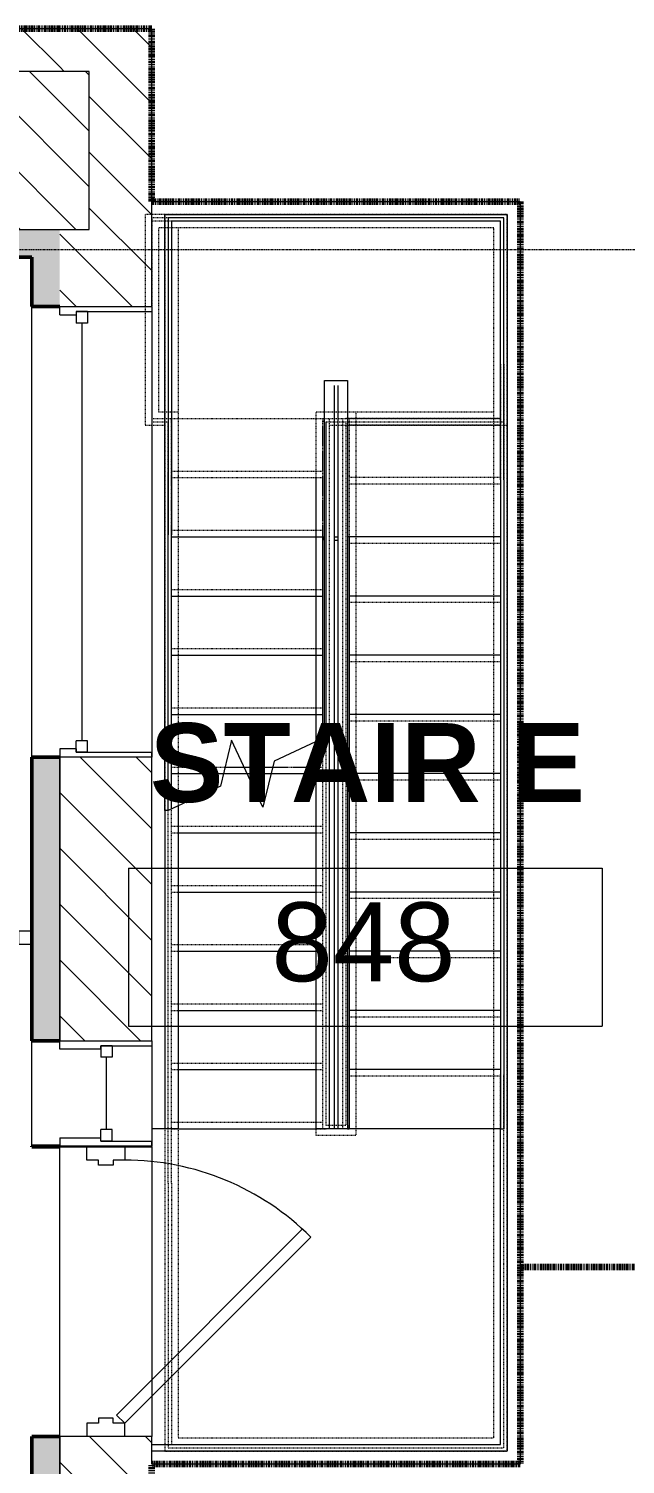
# Model space of a CAD drawing. Header units: inches. Extents: x -1205 to 1409, y -1117 to 895.
# Drawn here: x 285.7 to 376.4, y -774.4 to -556.1 of the extents above; entities that cross this region are included whole.
import ezdxf

# ---------------------------------------------------------------- set-up
doc = ezdxf.new("R2010")
doc.units = ezdxf.units.IN
doc.header["$MEASUREMENT"] = 0
for name, pattern in [('Double Dash 3_8_', [1, 0.375, -0.125, 0.125, -0.125, 0.125, -0.125]), ('Grid Line 1_4_', [0.4375, 0.25, -0.0625, 0.0625, -0.0625]), ('Overhead 1_16_', [0.101562, 0.0625, -0.039062])]:
    doc.linetypes.add(name, pattern=pattern)
for name, color, linetype, lineweight in [('A-AREA', 32, 'Continuous', 9), ('A-AREA-IDEN', 2, 'Continuous', 9), ('A-DETL', 90, 'Continuous', 13), ('A-DOOR', 31, 'Continuous', 13), ('A-DOOR-FRAM', 31, 'Continuous', 20), ('A-FLOR', 192, 'Continuous', 13), ('A-FLOR-HRAL', 11, 'Continuous', 13), ('A-FLOR-HRAL-MBND', 5, 'Continuous', 13), ('A-GLAZ', 151, 'Continuous', 13), ('A-GLAZ-CWMG', 51, 'Continuous', 9), ('A-WALL', 113, 'Continuous', 13), ('A-WALL-PATT', 111, 'Continuous', 13), ('I-WALL', 2, 'Continuous', 13), ('S-COLS', 52, 'Continuous', 13), ('S-GRID', 1, 'Continuous', 9), ('S-STRS', 31, 'Continuous', 13), ('S-STRS-MBND', 31, 'Continuous', 13)]:
    doc.layers.add(name, color=color, linetype=linetype, lineweight=lineweight)
doc.styles.add('Arial_5', font='arial.ttf', dxfattribs={"height": 12})
doc.styles.add('Arial_B', font='arialbd.ttf', dxfattribs={"height": 12})
pattern_1 = [(135, (0, 0), (-4.24264, -4.24264), [])]

# ---------------------------------------------------------------- blocks, each defined once
blk = doc.blocks.new('Concrete-Square-Column - 24 x 24-3368445-8TH FLOOR TELECOM PLAN')
at = {"layer": 'S-COLS', "lineweight": 9}
h = blk.add_hatch(dxfattribs=at)
h.set_pattern_fill('FP_6', color=53, style=0, pattern_type=2)
h.set_pattern_definition([(45, (574.619, 282.898), (-4.24264, 4.24264), [])])
h.paths.add_polyline_path([(-12, -12), (12, -12), (12, 12), (-12, 12)], flags=0)
at = {"layer": 'S-COLS', "color": 133, "lineweight": 20}
for p, q in [((12, 12), (-12, 12)), ((-12, 12), (-12, -12)), ((12, -12), (12, 12)), ((-12, -12), (12, -12))]:
    blk.add_line(p, q, dxfattribs=at)
blk = doc.blocks.new('Double Hung - 68_ x 86_ rear-3879091-8TH FLOOR TELECOM PLAN')
at = {"layer": 'A-GLAZ', "color": 133, "lineweight": 20}
for p, q in [((-34.25, 7), (-33.5, 7)), ((-33.5, -4.5), (-33.5, 7)), ((33.5, -4.5), (33.5, 7)), ((34.25, 7), (33.5, 7)), ((-33.5, -2.75), (-33.5, -4.5)), ((-33.5, -2.75), (-31.75, -2.75)), ((-31.75, -2.75), (-31.75, -4.5)), ((-31.75, -3.625), (31.75, -3.625)), ((31.75, -2.75), (31.75, -4.5)), ((33.5, -2.75), (31.75, -2.75)), ((33.5, -2.75), (33.5, -4.5)), ((-33.5, -4.5), (-31.75, -4.5)), ((-33.5, -4.5), (-33, -4.5)), ((-33, -7), (-33, -4.5)), ((33.5, -4.5), (31.75, -4.5)), ((33, -4.5), (33.5, -4.5)), ((33, -4.5), (33, -7)), ((-33, -7), (-34.25, -7)), ((33, -7), (34.25, -7))]:
    blk.add_line(p, q, dxfattribs=at)
blk = doc.blocks.new('Single-HM Frame - Exterior Egress - 40_ EXIST-2839962-8TH FLOOR TELECOM PLAN')
at = {"layer": 'A-DOOR', "color": 53, "lineweight": 9}
for p, q in [((-18.76, -1.64), (-20, -2.88)), ((9.53, -29.92), (-18.76, -1.64)), ((-20, -2.88), (8.29, -31.15)), ((8.29, -31.15), (9.53, -29.92))]:
    blk.add_line(p, q, dxfattribs=at)
blk.add_arc((-20, -2.88), 40, 315.01, 0, dxfattribs=at)
at = {"layer": 'A-DOOR-FRAM', "color": 133}
for p, q in [((-20, 2.87), (-22, 2.87)), ((-20, 1.12), (-20, 2.87)), ((20, 2.87), (22, 2.87)), ((20, 1.12), (20, 2.87)), ((-19.25, 1.12), (-20, 1.12)), ((-19.25, -1.12), (-19.25, 1.12)), ((19.25, 1.12), (20, 1.12)), ((19.25, -1.12), (19.25, 1.12)), ((-20, -1.12), (-19.25, -1.12)), ((-20, -2.88), (-20, -1.12)), ((20, -1.12), (19.25, -1.12)), ((20, -2.88), (20, -1.12)), ((-22, -2.88), (-20, -2.88)), ((22, -2.88), (20, -2.88))]:
    blk.add_line(p, q, dxfattribs=at)
blk = doc.blocks.new('Fixed - 16_ x 48_ rear door-1020078-8TH FLOOR TELECOM PLAN')
at = {"layer": 'A-GLAZ', "color": 133, "lineweight": 20}
for p, q in [((-8.25, 7), (-9.5, 7)), ((-8.25, 7), (-8.25, 0.75)), ((5.25, 7), (6.5, 7)), ((5.25, 0.75), (5.25, 7)), ((-8.75, 0.75), (-7, 0.75)), ((-8.75, -1), (-8.75, 0.75)), ((-8.75, 0.75), (-8.25, 0.75)), ((-8.75, 0.75), (-8.75, -7)), ((-7, -1), (-7, 0.75)), ((4, -1), (4, 0.75)), ((5.75, 0.75), (4, 0.75)), ((5.25, 0.75), (5.75, 0.75)), ((5.75, -1), (5.75, 0.75)), ((5.75, 0.75), (5.75, -7)), ((-8.75, -1), (-7, -1)), ((-7, -0.125), (4, -0.125)), ((5.75, -1), (4, -1)), ((-9.5, -7), (-8.75, -7)), ((6.5, -7), (5.75, -7))]:
    blk.add_line(p, q, dxfattribs=at)
blk = doc.blocks.new('Railing - Railing-1020995-8TH FLOOR TELECOM PLAN')
at = {"layer": 'A-FLOR-HRAL', "color": 53, "lineweight": 9}
for p, q in [((330.9, -663.77), (329.4, -664.47)), ((330.9, -663.77), (329.4, -664.47)), ((330.9, -663.77), (329.4, -664.47)), ((329.4, -723.37), (329.4, -664.47)), ((331.4, -663.77), (330.9, -663.77)), ((331.4, -663.77), (330.9, -663.77)), ((331.4, -663.77), (330.9, -663.77)), ((331.4, -723.37), (331.4, -663.77)), ((308.4, -674.27), (306.9, -674.96)), ((308.4, -674.27), (306.9, -674.96)), ((308.4, -674.27), (308.4, -723.37)), ((306.9, -674.96), (306.4, -674.96)), ((306.9, -674.96), (306.4, -674.96)), ((306.4, -674.96), (306.4, -723.37)), ((308.4, -723.37), (306.4, -723.37)), ((331.4, -723.37), (329.4, -723.37))]:
    blk.add_line(p, q, dxfattribs=at)
at = {"layer": 'A-FLOR-HRAL-MBND', "color": 53, "linetype": 'Overhead 1_16_', "lineweight": 9}
for p, q in [((303.4, -584.37), (303.4, -616.37)), ((358.4, -584.37), (303.4, -584.37)), ((303.4, -584.37), (303.4, -616.37)), ((358.4, -584.37), (303.4, -584.37)), ((306.4, -584.37), (306.4, -615.37)), ((358.4, -584.37), (306.4, -584.37)), ((306.4, -584.37), (306.4, -615.37)), ((358.4, -584.37), (306.4, -584.37)), ((358.4, -606.37), (358.4, -584.37)), ((358.4, -616.37), (358.4, -584.37)), ((358.4, -606.37), (358.4, -584.37)), ((358.4, -616.37), (358.4, -584.37)), ((305.4, -586.37), (305.4, -614.37)), ((356.4, -586.37), (305.4, -586.37)), ((305.4, -586.37), (305.4, -614.37)), ((356.4, -586.37), (305.4, -586.37)), ((308.4, -586.37), (308.4, -615.37)), ((356.4, -586.37), (308.4, -586.37)), ((308.4, -586.37), (308.4, -615.37)), ((356.4, -586.37), (308.4, -586.37)), ((356.4, -606.37), (356.4, -586.37)), ((356.4, -614.37), (356.4, -586.37)), ((356.4, -606.37), (356.4, -586.37)), ((356.4, -614.37), (356.4, -586.37)), ((356.4, -615.37), (356.4, -606.37)), ((356.4, -615.37), (356.4, -606.37)), ((358.4, -615.37), (358.4, -606.37)), ((358.4, -615.37), (358.4, -606.37)), ((305.4, -614.37), (308.4, -614.37)), ((305.4, -614.37), (308.4, -614.37)), ((306.4, -615.37), (306.4, -624.37)), ((306.4, -615.37), (306.4, -624.37)), ((308.4, -614.37), (308.4, -624.37)), ((308.4, -614.37), (308.4, -624.37)), ((308.4, -615.37), (308.4, -624.37)), ((308.4, -615.37), (308.4, -624.37)), ((329.4, -614.37), (356.4, -614.37)), ((329.4, -624.37), (329.4, -614.37)), ((329.4, -614.37), (335.4, -614.37)), ((329.4, -624.37), (329.4, -614.37)), ((329.4, -614.37), (356.4, -614.37)), ((329.4, -624.37), (329.4, -614.37)), ((329.4, -614.37), (335.4, -614.37)), ((329.4, -624.37), (329.4, -614.37)), ((331.4, -624.37), (331.4, -615.37)), ((331.4, -624.37), (331.4, -615.37)), ((333.4, -615.37), (333.4, -714.37)), ((333.4, -615.37), (333.4, -714.37)), ((335.4, -614.37), (335.4, -714.37)), ((335.4, -614.37), (335.4, -714.37)), ((356.4, -714.37), (356.4, -615.37)), ((356.4, -714.37), (356.4, -615.37)), ((358.4, -714.37), (358.4, -615.37)), ((358.4, -714.37), (358.4, -615.37)), ((303.4, -616.37), (306.4, -616.37)), ((303.4, -616.37), (306.4, -616.37)), ((306.4, -616.37), (306.4, -624.37)), ((306.4, -616.37), (306.4, -624.37)), ((331.4, -616.37), (358.4, -616.37)), ((331.4, -624.37), (331.4, -616.37)), ((331.4, -616.37), (358.4, -616.37)), ((331.4, -624.37), (331.4, -616.37)), ((306.4, -624.37), (306.4, -674.96)), ((306.4, -624.37), (306.4, -723.37)), ((306.4, -624.37), (306.4, -674.96)), ((306.4, -624.37), (306.4, -723.37)), ((308.4, -624.37), (308.4, -674.27)), ((308.4, -624.37), (308.4, -723.37)), ((308.4, -624.37), (308.4, -674.27)), ((308.4, -624.37), (308.4, -723.37)), ((329.4, -724.37), (329.4, -624.37)), ((329.4, -664.47), (329.4, -624.37)), ((329.4, -724.37), (329.4, -624.37)), ((329.4, -664.47), (329.4, -624.37)), ((331.4, -723.37), (331.4, -624.37)), ((331.4, -663.77), (331.4, -624.37)), ((331.4, -723.37), (331.4, -624.37)), ((331.4, -663.77), (331.4, -624.37)), ((333.4, -714.37), (333.4, -723.37)), ((333.4, -714.37), (333.4, -723.37)), ((335.4, -714.37), (335.4, -724.37)), ((335.4, -714.37), (335.4, -724.37)), ((356.4, -723.37), (356.4, -714.37)), ((356.4, -723.37), (356.4, -714.37)), ((358.4, -723.37), (358.4, -714.37)), ((358.4, -723.37), (358.4, -714.37)), ((306.4, -723.37), (306.4, -732.37)), ((306.4, -723.37), (306.4, -732.37)), ((308.4, -723.37), (308.4, -732.37)), ((308.4, -723.37), (308.4, -732.37)), ((335.4, -724.37), (329.4, -724.37)), ((335.4, -724.37), (329.4, -724.37)), ((356.4, -770.37), (356.4, -723.37)), ((356.4, -770.37), (356.4, -723.37)), ((358.4, -772.37), (358.4, -723.37)), ((358.4, -772.37), (358.4, -723.37)), ((306.4, -732.37), (306.4, -772.37)), ((306.4, -732.37), (306.4, -772.37)), ((308.4, -732.37), (308.4, -770.37)), ((308.4, -732.37), (308.4, -770.37)), ((308.4, -770.37), (356.4, -770.37)), ((308.4, -770.37), (356.4, -770.37)), ((306.4, -772.37), (358.4, -772.37)), ((306.4, -772.37), (358.4, -772.37))]:
    blk.add_line(p, q, dxfattribs=at)
blk = doc.blocks.new('Railing - Railing-1290112-8TH FLOOR TELECOM PLAN')
at = {"layer": 'A-FLOR-HRAL', "color": 53, "lineweight": 9}
for p, q in [((330.65, -609.62), (334.15, -609.62)), ((330.65, -609.62), (334.15, -609.62)), ((330.65, -628.87), (330.65, -609.62)), ((332.15, -628.87), (332.15, -610.37)), ((332.65, -610.37), (332.65, -628.87)), ((334.15, -609.62), (334.15, -628.87)), ((330.65, -633.37), (330.65, -628.87)), ((332.15, -633.37), (332.15, -628.87)), ((332.65, -628.87), (332.65, -633.37)), ((334.15, -628.87), (334.15, -633.37)), ((330.65, -663.89), (330.65, -633.37)), ((332.15, -723.37), (332.15, -633.37)), ((332.65, -633.37), (332.65, -723.37)), ((334.15, -633.37), (334.15, -723.37)), ((334.15, -723.37), (332.65, -723.37))]:
    blk.add_line(p, q, dxfattribs=at)
blk = doc.blocks.new('Railing - Railing-1290116-8TH FLOOR TELECOM PLAN')
at = {"layer": 'A-FLOR-HRAL', "color": 53, "lineweight": 9}
for p, q in [((304.4, -582.37), (360.4, -582.37)), ((360.4, -582.37), (360.4, -624.37)), ((306.4, -584.37), (358.4, -584.37)), ((306.4, -633.37), (306.4, -584.37)), ((358.4, -584.37), (358.4, -624.37)), ((358.4, -624.37), (358.4, -633.37)), ((360.4, -624.37), (360.4, -633.37)), ((306.4, -674.96), (306.4, -633.37)), ((358.4, -633.37), (358.4, -723.37)), ((360.4, -633.37), (360.4, -723.37)), ((358.4, -723.37), (358.4, -772.37)), ((360.4, -723.37), (360.4, -774.37)), ((304.4, -774.37), (304.4, -772.37)), ((358.4, -772.37), (304.4, -772.37)), ((360.4, -774.37), (304.4, -774.37))]:
    blk.add_line(p, q, dxfattribs=at)
blk = doc.blocks.new('Rectangular Mullion - 2_ x 2_ Office Front-1467737-8TH FLOOR TELECOM PLAN')
at = {"layer": 'A-GLAZ-CWMG', "color": 133, "lineweight": 20}
for p, q in [((-2, 1), (0, 1)), ((-2, -1), (-2, 1)), ((0, 1), (0, -1)), ((0, -1), (-2, -1))]:
    blk.add_line(p, q, dxfattribs=at)
blk = doc.blocks.new('18433_1 - AEO NY - CENTRAL_rvt-1-8TH FLOOR TELECOM PLAN')
at = {"layer": 'A-WALL-PATT', "lineweight": 9}
h = blk.add_hatch(dxfattribs=at)
h.set_pattern_fill('FP_1', color=53, style=0, pattern_type=2)
h.set_pattern_definition(pattern_1)
h.paths.add_polyline_path([(267, -570.12), (270.9, -570.12), (270.9, -562.62), (290.4, -562.62), (290.4, -556.12), (238.15, -556.12), (238.15, -570.12)], flags=0)
h.paths.add_polyline_path([(169.65, -570.12), (169.65, -556.12), (104.4, -556.12), (104.4, -570.12), (134.41, -570.12)], flags=0)
h = blk.add_hatch(dxfattribs=at)
h.set_pattern_fill('FP_1', color=53, style=0, pattern_type=2)
h.set_pattern_definition(pattern_1)
h.paths.add_polyline_path([(304.4, -1042.12), (304.4, -900.62), (290.4, -900.62), (290.4, -1005.24), (302.02, -1005.24), (302.02, -1041.24), (290.4, -1041.24), (290.4, -1042.12), (302.02, -1042.12)], flags=0)
h.paths.add_polyline_path([(290.4, -844.12), (304.4, -844.12), (304.4, -770.12), (290.4, -770.12), (290.4, -791.74), (298.4, -791.74), (298.4, -815.74), (290.4, -815.74), (290.4, -837.04)], flags=0)
h.paths.add_polyline_path([(290.4, -726.12), (304.4, -726.12), (304.4, -725.99), (290.4, -725.99)], flags=0)
h.paths.add_polyline_path([(304.4, -709.99), (304.4, -666.87), (290.4, -666.87), (290.4, -709.99)], flags=0)
h.paths.add_polyline_path([(304.4, -598.37), (304.4, -556.12), (290.4, -556.12), (290.4, -562.62), (294.9, -562.62), (294.9, -586.62), (290.4, -586.62), (290.4, -598.37)], flags=0)
at = {"layer": 'A-WALL-PATT'}
blk.add_hatch(color=253, dxfattribs=at).paths.add_polyline_path([(286.15, -590.87), (290.4, -590.87), (290.4, -586.62), (270.9, -586.62), (270.9, -590.87)], flags=0)
h = blk.add_hatch(color=253, dxfattribs=at)
h.paths.add_polyline_path([(290.4, -791.74), (290.4, -770.12), (286.15, -770.12), (286.15, -791.74)], flags=0)
h.paths.add_polyline_path([(286.15, -726.12), (290.4, -726.12), (290.4, -725.99), (286.15, -725.99)], flags=0)
h.paths.add_polyline_path([(286.15, -709.99), (290.4, -709.99), (290.4, -666.87), (286.15, -666.87)], flags=0)
h.paths.add_polyline_path([(286.15, -598.37), (290.4, -598.37), (290.4, -590.87), (286.15, -590.87), (286.15, -595.04)], flags=0)
at = {"layer": 'A-AREA', "color": 53}
for p, q in [((304.4, -582.37), (360.4, -582.37)), ((360.4, -582.37), (360.4, -626.3))]:
    blk.add_line(p, q, dxfattribs=at)
at = {"layer": 'A-FLOR', "color": 53, "lineweight": 9}
for p, q in [((306.4, -723.37), (304.4, -723.37)), ((332.65, -723.37), (331.4, -723.37)), ((357.4, -723.37), (334.4, -723.37)), ((357.4, -771.37), (357.4, -723.37)), ((290.4, -770.12), (290.4, -726.12)), ((304.4, -726.12), (304.4, -770.12)), ((304.4, -771.37), (357.4, -771.37))]:
    blk.add_line(p, q, dxfattribs=at)
at = {"layer": 'A-WALL', "color": 133, "lineweight": 20}
for p, q in [((290.4, -556.12), (238.15, -556.12)), ((304.4, -556.12), (290.4, -556.12)), ((304.4, -598.37), (304.4, -556.12)), ((290.4, -598.37), (304.4, -598.37)), ((304.4, -666.87), (290.4, -666.87)), ((304.4, -709.99), (304.4, -666.87)), ((290.4, -709.99), (304.4, -709.99)), ((304.4, -725.99), (290.4, -725.99)), ((290.4, -726.12), (304.4, -726.12)), ((304.4, -726.12), (304.4, -725.99)), ((304.4, -770.12), (290.4, -770.12)), ((304.4, -772.37), (304.4, -770.12))]:
    blk.add_line(p, q, dxfattribs=at)
at = {"layer": 'A-WALL', "color": 53, "lineweight": 9}
for p, q in [((304.4, -598.37), (304.4, -666.87)), ((290.4, -666.87), (290.4, -709.99)), ((304.4, -709.99), (304.4, -725.99)), ((290.4, -725.99), (290.4, -726.12)), ((290.4, -770.12), (290.4, -726.12)), ((304.4, -726.12), (304.4, -770.12)), ((290.4, -770.12), (290.4, -791.74))]:
    blk.add_line(p, q, dxfattribs=at)
at = {"layer": 'I-WALL', "color": 213, "lineweight": 50}
for p, q in [((270.9, -590.87), (286.15, -590.87)), ((286.15, -590.87), (286.15, -598.37)), ((286.15, -598.37), (290.4, -598.37)), ((290.4, -666.87), (286.15, -666.87)), ((286.15, -666.87), (286.15, -709.99)), ((286.15, -709.99), (290.4, -709.99)), ((290.4, -725.99), (286.15, -725.99)), ((286.15, -725.99), (286.15, -726.12)), ((286.15, -726.12), (290.4, -726.12)), ((290.4, -770.12), (286.15, -770.12)), ((286.15, -770.12), (286.15, -787.49))]:
    blk.add_line(p, q, dxfattribs=at)
at = {"layer": 'I-WALL', "color": 253}
for p, q in [((286.15, -666.87), (286.15, -598.37)), ((290.4, -709.99), (290.4, -666.87)), ((286.15, -725.99), (286.15, -709.99)), ((290.4, -726.12), (290.4, -725.99)), ((290.4, -791.74), (290.4, -770.12))]:
    blk.add_line(p, q, dxfattribs=at)
at = {"layer": 'S-GRID', "linetype": 'Grid Line 1_4_'}
blk.add_line((444.9, -589.74), (-904.42, -589.74), dxfattribs=at)
at = {"layer": 'S-STRS', "color": 53, "lineweight": 9}
for p, q in [((306.9, -584.87), (306.9, -633.04)), ((357.9, -584.87), (306.9, -584.87)), ((357.9, -624.7), (357.9, -584.87)), ((307.4, -585.37), (307.4, -633.04)), ((357.4, -585.37), (307.4, -585.37)), ((357.4, -624.7), (357.4, -585.37)), ((357.4, -624.7), (357.4, -633.37)), ((357.9, -624.7), (357.9, -723.37)), ((306.9, -674.79), (306.9, -633.04)), ((307.4, -633.37), (307.4, -633.04)), ((307.4, -642.37), (307.4, -633.37)), ((307.4, -633.37), (330.4, -633.37)), ((330.4, -633.37), (330.4, -633.87)), ((330.4, -633.37), (330.65, -633.37)), ((330.4, -642.37), (330.4, -633.87)), ((332.15, -633.37), (332.65, -633.37)), ((332.15, -633.87), (332.65, -633.87)), ((334.4, -633.37), (334.15, -633.37)), ((334.4, -633.37), (334.4, -642.37)), ((357.4, -633.37), (334.4, -633.37)), ((357.4, -633.37), (357.4, -642.37)), ((307.4, -651.37), (307.4, -642.37)), ((307.4, -642.37), (330.4, -642.37)), ((330.4, -651.37), (330.4, -642.37)), ((334.4, -642.37), (334.4, -651.37)), ((357.4, -642.37), (334.4, -642.37)), ((357.4, -642.37), (357.4, -651.37)), ((307.4, -660.37), (307.4, -651.37)), ((307.4, -651.37), (330.4, -651.37)), ((330.4, -660.37), (330.4, -651.37)), ((334.4, -651.37), (334.4, -660.37)), ((357.4, -651.37), (334.4, -651.37)), ((357.4, -651.37), (357.4, -660.37)), ((307.4, -669.37), (307.4, -660.37)), ((307.4, -660.37), (330.4, -660.37)), ((330.4, -664.01), (330.4, -660.37)), ((334.4, -660.37), (334.4, -669.37)), ((357.4, -660.37), (334.4, -660.37)), ((357.4, -660.37), (357.4, -669.37)), ((330.4, -664.12), (330.4, -664.01)), ((330.9, -663.95), (330.9, -663.77)), ((307.4, -674.62), (307.4, -669.37)), ((307.4, -669.37), (315.28, -669.37)), ((315.28, -669.37), (318.9, -669.37)), ((318.9, -669.37), (322.51, -669.37)), ((322.51, -669.37), (329.4, -669.37)), ((334.4, -669.37), (334.4, -678.37)), ((357.4, -669.37), (334.4, -669.37)), ((357.4, -669.37), (357.4, -678.37)), ((308.4, -678.37), (329.4, -678.37)), ((334.4, -678.37), (334.4, -687.37)), ((357.4, -678.37), (334.4, -678.37)), ((357.4, -678.37), (357.4, -687.37)), ((308.4, -687.37), (329.4, -687.37)), ((334.4, -687.37), (334.4, -696.37)), ((357.4, -687.37), (334.4, -687.37)), ((357.4, -687.37), (357.4, -696.37)), ((308.4, -696.37), (329.4, -696.37)), ((334.4, -696.37), (334.4, -705.37)), ((357.4, -696.37), (334.4, -696.37)), ((357.4, -696.37), (357.4, -705.37)), ((308.4, -705.37), (329.4, -705.37)), ((334.4, -705.37), (334.4, -714.37)), ((357.4, -705.37), (334.4, -705.37)), ((357.4, -705.37), (357.4, -714.37)), ((308.4, -714.37), (329.4, -714.37)), ((334.4, -714.37), (334.4, -723.37)), ((357.4, -714.37), (334.4, -714.37)), ((357.4, -714.37), (357.4, -723.37)), ((308.4, -723.37), (329.4, -723.37)), ((334.15, -723.37), (334.4, -723.37)), ((357.4, -723.37), (334.4, -723.37)), ((357.4, -723.37), (357.9, -723.37))]:
    blk.add_line(p, q, dxfattribs=at)
at = {"layer": 'S-STRS', "color": 53, "linetype": 'Overhead 1_16_', "lineweight": 9}
for p, q in [((307.4, -632.37), (330.4, -632.37)), ((357.4, -634.37), (334.4, -634.37)), ((307.4, -641.37), (330.4, -641.37)), ((357.4, -643.37), (334.4, -643.37)), ((307.4, -650.37), (330.4, -650.37)), ((357.4, -652.37), (334.4, -652.37)), ((307.4, -659.37), (330.4, -659.37)), ((357.4, -661.37), (334.4, -661.37)), ((307.4, -668.37), (315.52, -668.37)), ((315.52, -668.37), (318.43, -668.37)), ((318.43, -668.37), (322.76, -668.37)), ((322.76, -668.37), (329.4, -668.37)), ((357.4, -670.37), (334.4, -670.37)), ((308.4, -677.37), (329.4, -677.37)), ((357.4, -679.37), (334.4, -679.37)), ((308.4, -686.37), (329.4, -686.37)), ((357.4, -688.37), (334.4, -688.37)), ((308.4, -695.37), (329.4, -695.37)), ((357.4, -697.37), (334.4, -697.37)), ((308.4, -704.37), (329.4, -704.37)), ((357.4, -706.37), (334.4, -706.37)), ((308.4, -713.37), (329.4, -713.37)), ((357.4, -715.37), (334.4, -715.37)), ((308.4, -722.37), (329.4, -722.37))]:
    blk.add_line(p, q, dxfattribs=at)
at = {"layer": 'S-STRS-MBND', "color": 53, "linetype": 'Overhead 1_16_', "lineweight": 9}
for p, q in [((304.4, -584.87), (304.4, -585.37)), ((357.9, -584.87), (304.4, -584.87)), ((306.9, -584.87), (306.9, -623.64)), ((357.9, -584.87), (306.9, -584.87)), ((357.9, -615.87), (357.9, -584.87)), ((357.9, -607.1), (357.9, -584.87)), ((357.4, -585.37), (304.4, -585.37)), ((304.4, -585.37), (304.4, -615.37)), ((307.4, -585.37), (307.4, -623.64)), ((357.4, -585.37), (307.4, -585.37)), ((357.4, -615.37), (357.4, -585.37)), ((357.4, -607.1), (357.4, -585.37)), ((357.4, -607.1), (357.4, -715.1)), ((357.9, -607.1), (357.9, -715.1)), ((304.4, -615.37), (304.4, -615.87)), ((304.4, -615.37), (307.4, -615.37)), ((307.4, -615.87), (307.4, -615.37)), ((307.4, -615.37), (330.4, -615.37)), ((307.4, -615.37), (330.4, -615.37)), ((307.4, -615.87), (307.4, -615.37)), ((307.4, -623.64), (307.4, -615.37)), ((330.4, -615.37), (330.4, -615.87)), ((330.4, -615.37), (357.4, -615.37)), ((330.4, -615.37), (330.4, -615.87)), ((330.4, -615.37), (333.9, -615.37)), ((330.4, -615.87), (330.4, -615.37)), ((330.4, -615.87), (330.4, -615.37)), ((334.4, -615.37), (333.9, -615.37)), ((334.4, -615.37), (334.4, -722.87)), ((357.4, -615.37), (334.4, -615.37)), ((304.4, -615.87), (306.9, -615.87)), ((306.9, -731.64), (306.9, -615.87)), ((307.4, -731.64), (307.4, -615.87)), ((330.4, -723.37), (330.4, -615.87)), ((330.4, -664.01), (330.4, -615.87)), ((330.9, -615.87), (357.9, -615.87)), ((330.9, -722.87), (330.9, -615.87)), ((330.9, -615.87), (333.9, -615.87)), ((330.9, -663.77), (330.9, -615.87)), ((333.9, -615.87), (333.9, -722.87)), ((357.4, -616.37), (334.4, -616.37)), ((306.9, -674.79), (306.9, -623.64)), ((307.4, -623.37), (330.4, -623.37)), ((307.4, -623.37), (330.4, -623.37)), ((307.4, -674.62), (307.4, -623.64)), ((307.4, -624.37), (330.4, -624.37)), ((307.4, -624.37), (330.4, -624.37)), ((357.4, -624.37), (334.4, -624.37)), ((357.4, -625.37), (334.4, -625.37)), ((307.4, -632.37), (330.4, -632.37)), ((307.4, -632.37), (330.4, -632.37)), ((307.4, -633.37), (330.4, -633.37)), ((307.4, -633.37), (330.4, -633.37)), ((357.4, -633.37), (334.4, -633.37)), ((357.4, -634.37), (334.4, -634.37)), ((307.4, -641.37), (330.4, -641.37)), ((307.4, -641.37), (330.4, -641.37)), ((307.4, -642.37), (330.4, -642.37)), ((307.4, -642.37), (330.4, -642.37)), ((357.4, -642.37), (334.4, -642.37)), ((357.4, -643.37), (334.4, -643.37)), ((307.4, -650.37), (330.4, -650.37)), ((307.4, -650.37), (330.4, -650.37)), ((307.4, -651.37), (330.4, -651.37)), ((307.4, -651.37), (330.4, -651.37)), ((357.4, -651.37), (334.4, -651.37)), ((357.4, -652.37), (334.4, -652.37)), ((307.4, -659.37), (330.4, -659.37)), ((307.4, -659.37), (330.4, -659.37)), ((307.4, -660.37), (330.4, -660.37)), ((307.4, -660.37), (330.4, -660.37)), ((357.4, -660.37), (334.4, -660.37)), ((357.4, -661.37), (334.4, -661.37)), ((307.4, -668.37), (330.4, -668.37)), ((307.4, -668.37), (315.52, -668.37)), ((307.4, -669.37), (330.4, -669.37)), ((307.4, -669.37), (315.28, -669.37)), ((318.43, -668.37), (322.76, -668.37)), ((318.9, -669.37), (322.51, -669.37)), ((357.4, -669.37), (334.4, -669.37)), ((357.4, -670.37), (334.4, -670.37)), ((307.4, -677.37), (330.4, -677.37)), ((307.4, -678.37), (330.4, -678.37)), ((357.4, -678.37), (334.4, -678.37)), ((357.4, -679.37), (334.4, -679.37)), ((307.4, -686.37), (330.4, -686.37)), ((307.4, -687.37), (330.4, -687.37)), ((357.4, -687.37), (334.4, -687.37)), ((357.4, -688.37), (334.4, -688.37)), ((307.4, -695.37), (330.4, -695.37)), ((307.4, -696.37), (330.4, -696.37)), ((357.4, -696.37), (334.4, -696.37)), ((357.4, -697.37), (334.4, -697.37)), ((307.4, -704.37), (330.4, -704.37)), ((307.4, -705.37), (330.4, -705.37)), ((357.4, -705.37), (334.4, -705.37)), ((357.4, -706.37), (334.4, -706.37)), ((307.4, -713.37), (330.4, -713.37)), ((307.4, -714.37), (330.4, -714.37)), ((357.4, -714.37), (334.4, -714.37)), ((357.4, -715.37), (334.4, -715.37)), ((357.4, -771.37), (357.4, -715.1)), ((357.4, -715.1), (357.4, -723.37)), ((357.9, -771.87), (357.9, -715.1)), ((307.4, -722.37), (330.4, -722.37)), ((307.4, -723.37), (330.4, -723.37)), ((330.4, -723.37), (330.9, -723.37)), ((333.9, -722.87), (330.9, -722.87)), ((334.4, -723.37), (330.9, -723.37)), ((334.4, -723.37), (334.4, -722.87)), ((334.4, -722.87), (334.4, -723.37)), ((357.4, -723.37), (334.4, -723.37)), ((306.9, -731.64), (306.9, -771.87)), ((307.4, -731.64), (307.4, -771.37)), ((306.9, -771.87), (357.9, -771.87)), ((307.4, -771.37), (357.4, -771.37))]:
    blk.add_line(p, q, dxfattribs=at)
at = {"layer": 'S-STRS-MBND', "color": 53, "lineweight": 9}
for p, q in [((316.52, -664.27), (314.82, -671.27)), ((321.28, -674.47), (316.52, -664.27)), ((330.9, -663.77), (322.98, -667.47)), ((322.98, -667.47), (321.28, -674.47)), ((314.82, -671.27), (306.9, -674.96))]:
    blk.add_line(p, q, dxfattribs=at)
at = {"color": 53, "lineweight": 9}
for name, p, rotation in [('Concrete-Square-Column - 24 x 24-3368445-8TH FLOOR TELECOM PLAN', (282.9, -574.62), 89.9999999999999), ('Double Hung - 68_ x 86_ rear-3879091-8TH FLOOR TELECOM PLAN', (297.4, -632.62), 269.9999999999999), ('Fixed - 16_ x 48_ rear door-1020078-8TH FLOOR TELECOM PLAN', (297.4, -716.49), 89.99999999999991), ('Single-HM Frame - Exterior Egress - 40_ EXIST-2839962-8TH FLOOR TELECOM PLAN', (297.4, -748.12), 89.99999999999991)]:
    blk.add_blockref(name, p, dxfattribs=dict(at, rotation=rotation))
for name in ['Railing - Railing-1290116-8TH FLOOR TELECOM PLAN', 'Railing - Railing-1020995-8TH FLOOR TELECOM PLAN', 'Railing - Railing-1290112-8TH FLOOR TELECOM PLAN']:
    blk.add_blockref(name, (0, 0), dxfattribs=at)
at = {"color": 53, "lineweight": 9, "extrusion": (0, 0, -1), "rotation": 180}
blk.add_blockref('Rectangular Mullion - 2_ x 2_ Office Front-1467737-8TH FLOOR TELECOM PLAN', (-286.15, -694.31), dxfattribs=at)
blk = doc.blocks.new('Room Tag - Room Tag-84095-8TH FLOOR TELECOM PLAN')
at = {"layer": 'A-AREA-IDEN'}
for p, q in [((-0.375, -0.0625), (-0.375, -0.3125)), ((-0.375, -0.0625), (0.375, -0.0625)), ((0.375, -0.0625), (0.375, -0.3125)), ((-0.375, -0.3125), (0.375, -0.3125))]:
    blk.add_line(p, q, dxfattribs=at)

msp = doc.modelspace()

# ---------------------------------------------------------------- block references
at = {"lineweight": 5}
msp.add_blockref('18433_1 - AEO NY - CENTRAL_rvt-1-8TH FLOOR TELECOM PLAN', (0, 0), dxfattribs=at)

# ---------------------------------------------------------------- next in the draw order: linework, layer by layer
at = {"layer": 'A-DETL', "linetype": 'Double Dash 3_8_', "lineweight": 140}
for p, q in [((304.4, -556.12), (-896.85, -556.12)), ((304.4, -582.37), (304.4, -556.12)), ((304.4, -582.37), (360.4, -582.37)), ((360.4, -582.37), (360.4, -774.37)), ((360.4, -744.37), (1409.27, -744.37)), ((304.4, -1054.12), (304.4, -774.37)), ((360.4, -774.37), (304.4, -774.37))]:
    msp.add_line(p, q, dxfattribs=at)

# ---------------------------------------------------------------- next in the draw order: block references
at = {"layer": 'A-AREA-IDEN', "xscale": 95.99999999999994, "yscale": 95.99999999999994, "zscale": 95.99999999999994}
msp.add_blockref('Room Tag - Room Tag-84095-8TH FLOOR TELECOM PLAN', (336.85, -677.76), dxfattribs=at)

# ---------------------------------------------------------------- next in the draw order: texts
at = {"layer": 'A-AREA-IDEN', "char_height": 12, "attachment_point": 1}
for s, insert, width, style in [('STAIR E', (304.11, -661.69), 79.083, 'Arial_B'), ('848', (322.58, -688.94), 33.633, 'Arial_5')]:
    msp.add_mtext(s, dxfattribs=dict(at, insert=insert, width=width, style=style))

doc.saveas('drawing.dxf')
